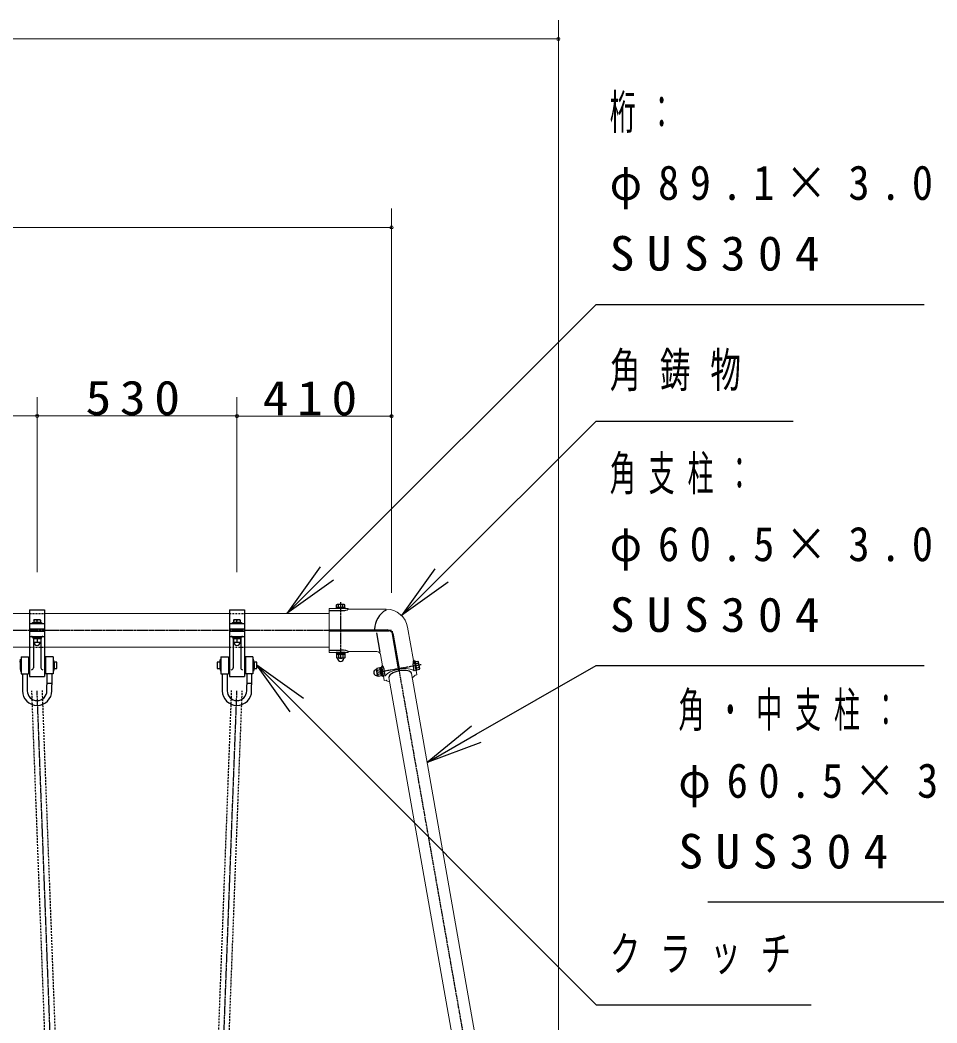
# Model space of a CAD drawing. Units: millimetres at full size. Extents: x -35408 to 0, y -49934 to 13350.
# Drawn here: x -13030 to -10598, y 4359 to 7019 of the extents above; entities that cross this region are included whole.
import ezdxf

# ---------------------------------------------------------------- set-up
doc = ezdxf.new("R2010")
doc.units = ezdxf.units.MM
doc.linetypes.add('USER2', pattern=[6, 3, -1, 1, -1])
doc.linetypes.add('USER4', pattern=[8, 5, -3])
doc.layers.add('線', color=2, linetype='Continuous', lineweight=25)
doc.layers.add('補助', color=2, linetype='Continuous', lineweight=25)
doc.styles.add('ＭＳ ゴシック', font='')
doc.styles.get('ＭＳ ゴシック').set_extended_font_data('MS Gothic')

# ---------------------------------------------------------------- blocks, each defined once
blk = doc.blocks.new('dimension_origin')
at = {"color": 0, "linetype": 'Continuous', "lineweight": -2}
blk.add_circle((0, 0), 1.25, dxfattribs=at)

msp = doc.modelspace()

# ---------------------------------------------------------------- linework, layer by layer
at = {"layer": '線'}
for p, q in [((-13005, 5454.55), (-12965, 5454.55)), ((-13005, 5454.55), (-13005, 5277.45)), ((-12965, 5454.55), (-12965, 5277.45)), ((-12475, 5454.55), (-12435, 5454.55)), ((-12475, 5454.55), (-12475, 5277.45)), ((-12435, 5454.55), (-12435, 5277.45)), ((-12168, 5460.8), (-12192, 5460.8)), ((-12192, 5460.8), (-12192, 5458.3)), ((-12168, 5458.3), (-12192, 5458.3)), ((-12190.97, 5467.663), (-12189, 5468.8)), ((-12190.97, 5460.8), (-12190.97, 5467.663)), ((-12169.03, 5460.8), (-12190.97, 5460.8)), ((-12171, 5468.8), (-12189, 5468.8)), ((-12185.485, 5460.8), (-12185.485, 5467.663)), ((-12174.515, 5460.8), (-12174.515, 5467.663)), ((-12169.03, 5467.663), (-12171, 5468.8)), ((-12169.03, 5460.8), (-12169.03, 5467.663)), ((-12168, 5458.3), (-12168, 5460.8)), ((-12994, 5427.55), (-12993.5, 5428.05)), ((-12994, 5427.55), (-12994, 5420.55)), ((-12976.5, 5428.05), (-12993.5, 5428.05)), ((-12985, 5420.55), (-12985, 5426.913)), ((-12976, 5427.55), (-12976.5, 5428.05)), ((-12976, 5427.55), (-12976, 5420.55)), ((-12464, 5427.55), (-12463.5, 5428.05)), ((-12464, 5427.55), (-12464, 5420.55)), ((-12446.5, 5428.05), (-12463.5, 5428.05)), ((-12455, 5420.55), (-12455, 5426.913)), ((-12446, 5427.55), (-12446.5, 5428.05)), ((-12446, 5427.55), (-12446, 5420.55)), ((-12210, 5452.509), (-12180, 5452.509)), ((-13005, 5418.05), (-12965, 5418.05)), ((-13005, 5404.05), (-12965, 5404.05)), ((-12997, 5420.55), (-12973, 5420.55)), ((-12997, 5418.05), (-12997, 5420.55)), ((-12997, 5418.05), (-12973, 5418.05)), ((-12976, 5420.55), (-12994, 5420.55)), ((-12991, 5404.05), (-12991, 5397.95)), ((-12979, 5404.05), (-12979, 5397.95)), ((-12973, 5420.55), (-12973, 5418.05)), ((-12475, 5418.05), (-12435, 5418.05)), ((-12475, 5404.05), (-12435, 5404.05)), ((-12467, 5420.55), (-12443, 5420.55)), ((-12467, 5418.05), (-12467, 5420.55)), ((-12467, 5418.05), (-12443, 5418.05)), ((-12446, 5420.55), (-12464, 5420.55)), ((-12461, 5404.05), (-12461, 5397.95)), ((-12449, 5404.05), (-12449, 5397.95)), ((-12443, 5420.55), (-12443, 5418.05)), ((-12210, 5401.05), (-12056.118, 5401.05)), ((-13005, 5397.95), (-12965, 5397.95)), ((-13005, 5383.95), (-12965, 5383.95)), ((-12997, 5383.95), (-12973, 5383.95)), ((-12997, 5381.45), (-12997, 5383.95)), ((-12997, 5381.45), (-12973, 5381.45)), ((-12995.75, 5381.45), (-12974.25, 5381.45)), ((-12995.75, 5381.45), (-12995.75, 5378.45)), ((-12995.75, 5378.45), (-12974.25, 5378.45)), ((-12995, 5378.95), (-12995, 5300.745)), ((-12994.5, 5378.45), (-12994.5, 5368.739)), ((-12994.5, 5378.45), (-12975.5, 5378.45)), ((-12985.167, 5378.45), (-12985.971, 5381.45)), ((-12985, 5378.45), (-12985, 5369.587)), ((-12984.029, 5378.45), (-12984.833, 5381.45)), ((-12975.5, 5378.45), (-12975.5, 5368.739)), ((-12975, 5378.95), (-12975, 5300.745)), ((-12974.25, 5381.45), (-12974.25, 5378.45)), ((-12973, 5383.95), (-12973, 5381.45)), ((-12475, 5397.95), (-12435, 5397.95)), ((-12475, 5383.95), (-12435, 5383.95)), ((-12467, 5383.95), (-12443, 5383.95)), ((-12467, 5381.45), (-12467, 5383.95)), ((-12467, 5381.45), (-12443, 5381.45)), ((-12465.75, 5381.45), (-12444.25, 5381.45)), ((-12465.75, 5381.45), (-12465.75, 5378.45)), ((-12465.75, 5378.45), (-12444.25, 5378.45)), ((-12465, 5378.95), (-12465, 5300.745)), ((-12464.5, 5378.45), (-12464.5, 5368.739)), ((-12464.5, 5378.45), (-12445.5, 5378.45)), ((-12455.167, 5378.45), (-12455.971, 5381.45)), ((-12455, 5378.45), (-12455, 5369.587)), ((-12454.029, 5378.45), (-12454.833, 5381.45)), ((-12445.5, 5378.45), (-12445.5, 5368.739)), ((-12445, 5378.95), (-12445, 5300.745)), ((-12444.25, 5381.45), (-12444.25, 5378.45)), ((-12443, 5383.95), (-12443, 5381.45)), ((-12210, 5398.95), (-12052.324, 5398.95)), ((-12075.329, 5342.331), (-12084.321, 5393.331)), ((-12025.212, 5292.775), (-12042.476, 5390.686)), ((-12023.242, 5293.122), (-12039.869, 5387.415)), ((-12994.5, 5368.739), (-12994, 5368.45)), ((-12994, 5368.45), (-12976, 5368.45)), ((-12993, 5367.95), (-12993, 5368.45)), ((-12977, 5367.95), (-12977, 5368.45)), ((-12975.5, 5368.739), (-12976, 5368.45)), ((-12464.5, 5368.739), (-12464, 5368.45)), ((-12464, 5368.45), (-12446, 5368.45)), ((-12463, 5367.95), (-12463, 5368.45)), ((-12447, 5367.95), (-12447, 5368.45)), ((-12445.5, 5368.739), (-12446, 5368.45)), ((-12210, 5347.491), (-12180, 5347.491)), ((-13030.258, 5315.931), (-13028.724, 5323.302)), ((-13028.724, 5323.302), (-13027.5, 5323.048)), ((-13027.5, 5329.95), (-13007.5, 5329.95)), ((-13027.5, 5329.95), (-13027.5, 5284.95)), ((-13027.5, 5323.048), (-13027.5, 5291.852)), ((-13007.5, 5329.95), (-13007.5, 5284.95)), ((-12942.5, 5329.95), (-12962.5, 5329.95)), ((-12962.5, 5329.95), (-12962.5, 5284.95)), ((-12942.5, 5329.95), (-12942.5, 5284.95)), ((-12941.276, 5323.302), (-12942.5, 5323.048)), ((-12942.5, 5323.048), (-12942.5, 5291.852)), ((-12939.742, 5315.931), (-12941.276, 5323.302)), ((-12500.258, 5315.931), (-12498.724, 5323.302)), ((-12498.724, 5323.302), (-12497.5, 5323.048)), ((-12497.5, 5329.95), (-12477.5, 5329.95)), ((-12497.5, 5329.95), (-12497.5, 5284.95)), ((-12497.5, 5323.048), (-12497.5, 5291.852)), ((-12477.5, 5329.95), (-12477.5, 5284.95)), ((-12412.5, 5329.95), (-12432.5, 5329.95)), ((-12432.5, 5329.95), (-12432.5, 5284.95)), ((-12412.5, 5329.95), (-12412.5, 5284.95)), ((-12411.276, 5323.302), (-12412.5, 5323.048)), ((-12412.5, 5323.048), (-12412.5, 5291.852)), ((-12409.742, 5315.931), (-12411.276, 5323.302)), ((-12168, 5341.7), (-12192, 5341.7)), ((-12192, 5341.7), (-12192, 5339.2)), ((-12168, 5339.2), (-12192, 5339.2)), ((-12169.03, 5336.2), (-12190.97, 5336.2)), ((-12190.97, 5336.2), (-12190.97, 5327.337)), ((-12190.97, 5327.337), (-12189, 5326.2)), ((-12169.25, 5339.2), (-12190.75, 5339.2)), ((-12190.75, 5339.2), (-12190.75, 5336.2)), ((-12169.25, 5336.2), (-12190.75, 5336.2)), ((-12171, 5326.2), (-12189, 5326.2)), ((-12188, 5325.7), (-12188, 5326.2)), ((-12185.485, 5336.2), (-12185.485, 5327.337)), ((-12180.167, 5336.2), (-12180.971, 5339.2)), ((-12179.029, 5336.2), (-12179.833, 5339.2)), ((-12174.515, 5336.2), (-12174.515, 5327.337)), ((-12172, 5325.7), (-12172, 5326.2)), ((-12169.03, 5327.337), (-12171, 5326.2)), ((-12169.25, 5339.2), (-12169.25, 5336.2)), ((-12169.03, 5336.2), (-12169.03, 5327.337)), ((-12168, 5339.2), (-12168, 5341.7)), ((-13030.258, 5315.931), (-13030.258, 5298.969)), ((-13030.258, 5298.969), (-13028.724, 5291.598)), ((-13005, 5315.95), (-13007.5, 5315.95)), ((-13007.5, 5298.95), (-13005, 5298.95)), ((-12962.5, 5315.95), (-12965.011, 5315.95)), ((-12965.011, 5298.95), (-12962.5, 5298.95)), ((-12939.742, 5298.969), (-12941.276, 5291.598)), ((-12932.5, 5315.95), (-12939.744, 5315.95)), ((-12939.744, 5298.95), (-12932.5, 5298.95)), ((-12939.742, 5315.931), (-12939.742, 5298.969)), ((-12932.5, 5298.95), (-12932.5, 5315.95)), ((-12500.259, 5315.95), (-12507.5, 5315.95)), ((-12507.5, 5315.95), (-12507.5, 5298.95)), ((-12507.5, 5298.95), (-12500.259, 5298.95)), ((-12500.258, 5315.931), (-12500.258, 5298.969)), ((-12500.258, 5298.969), (-12498.724, 5291.598)), ((-12475, 5315.95), (-12477.5, 5315.95)), ((-12477.5, 5298.95), (-12475, 5298.95)), ((-12432.5, 5315.95), (-12435.011, 5315.95)), ((-12435.011, 5298.95), (-12432.5, 5298.95)), ((-12409.742, 5298.969), (-12411.276, 5291.598)), ((-12402.5, 5315.95), (-12409.744, 5315.95)), ((-12409.744, 5298.95), (-12402.5, 5298.95)), ((-12409.742, 5315.931), (-12409.742, 5298.969)), ((-12402.5, 5298.95), (-12402.5, 5315.95)), ((-12085.425, 5295.934), (-12084.933, 5296.02)), ((-12084.329, 5299.142), (-12085.106, 5297.005)), ((-12081.981, 5279.279), (-12085.106, 5297.005)), ((-12075.6, 5300.681), (-12084.329, 5299.142)), ((-12074.648, 5295.28), (-12083.376, 5293.741)), ((-12071.791, 5279.075), (-12075.6, 5300.681)), ((-12072.608, 5300.986), (-12075.562, 5300.465)), ((-12071.829, 5279.292), (-12075.562, 5300.465)), ((-12070.363, 5302.651), (-12072.825, 5302.217)), ((-12068.657, 5278.582), (-12072.825, 5302.217)), ((-12068.874, 5279.813), (-12072.608, 5300.986)), ((-12066.195, 5279.016), (-12070.363, 5302.651)), ((-12061.555, 5279.398), (-12064.745, 5297.486)), ((-11984.515, 5292.982), (-11987.705, 5311.07)), ((-11981.73, 5318.28), (-11984.192, 5317.845)), ((-11980.025, 5294.21), (-11984.192, 5317.845)), ((-11977.563, 5294.644), (-11981.73, 5318.28)), ((-11981.551, 5317.265), (-11974.793, 5318.457)), ((-11977.742, 5295.659), (-11981.551, 5317.265)), ((-11980.599, 5311.863), (-11973.84, 5313.055)), ((-11980.025, 5294.21), (-11977.563, 5294.644)), ((-11978.694, 5301.06), (-11971.935, 5302.252)), ((-11977.742, 5295.659), (-11970.983, 5296.851)), ((-11974.793, 5318.457), (-11973.331, 5316.714)), ((-11970.205, 5298.988), (-11973.331, 5316.714)), ((-11970.983, 5296.851), (-11970.205, 5298.988)), ((-13028.724, 5291.598), (-13027.5, 5291.852)), ((-13027.5, 5284.95), (-13007.5, 5284.95)), ((-13024, 5284.95), (-13024, 5239.95)), ((-13011, 5284.95), (-13011, 5239.95)), ((-13005, 5277.45), (-12965, 5277.45)), ((-12942.5, 5284.95), (-12962.5, 5284.95)), ((-12959, 5284.95), (-12959, 5255.95)), ((-12946, 5284.95), (-12946, 5255.95)), ((-12941.276, 5291.598), (-12942.5, 5291.852)), ((-12498.724, 5291.598), (-12497.5, 5291.852)), ((-12497.5, 5284.95), (-12477.5, 5284.95)), ((-12494, 5284.95), (-12494, 5239.95)), ((-12481, 5284.95), (-12481, 5239.95)), ((-12475, 5277.45), (-12435, 5277.45)), ((-12412.5, 5284.95), (-12432.5, 5284.95)), ((-12429, 5284.95), (-12429, 5255.95)), ((-12416, 5284.95), (-12416, 5255.95)), ((-12411.276, 5291.598), (-12412.5, 5291.852)), ((-12082.647, 5280.177), (-12082.154, 5280.263)), ((-12080.519, 5277.536), (-12081.981, 5279.279)), ((-12072.743, 5284.477), (-12081.471, 5282.938)), ((-12071.791, 5279.075), (-12080.519, 5277.536)), ((-12073.725, 5290.043), (-12070.91, 5291.356)), ((-12073.527, 5288.922), (-12070.712, 5290.234)), ((-12068.874, 5279.813), (-12071.829, 5279.292)), ((-12068.657, 5278.582), (-12066.195, 5279.016)), ((-12959, 5259.95), (-12946, 5259.95)), ((-12959, 5239.95), (-12959, 5255.95)), ((-12946, 5239.95), (-12946, 5255.95)), ((-12429, 5259.95), (-12416, 5259.95)), ((-12429, 5239.95), (-12429, 5255.95)), ((-12416, 5239.95), (-12416, 5255.95))]:
    msp.add_line(p, q, dxfattribs=at)
at = {"layer": '線', "color": 7, "lineweight": 13}
for p, q in [((-12210, 5401.05), (-12210, 5458.3)), ((-12160, 5458.3), (-12210, 5458.3)), ((-12160, 5456.05), (-12160, 5458.3)), ((-12160, 5456.05), (-12059.05, 5456.05)), ((-13005, 5444.55), (-13565, 5444.55)), ((-12475, 5444.55), (-12965, 5444.55)), ((-12210, 5444.55), (-12435, 5444.55)), ((-11986.683, 5320.453), (-12002.178, 5408.328)), ((-12210, 5341.7), (-12210, 5398.95)), ((-13005, 5355.45), (-13565, 5355.45)), ((-12475, 5355.45), (-12965, 5355.45)), ((-12210, 5355.45), (-12435, 5355.45)), ((-12210, 5341.7), (-12160, 5341.7)), ((-12160, 5341.7), (-12160, 5343.95)), ((-12160, 5343.95), (-12084.005, 5343.95)), ((-12068.914, 5305.953), (-12074.157, 5335.686)), ((-11984.713, 5320.8), (-11986.683, 5320.453)), ((-11979.95, 5293.787), (-11984.713, 5320.8)), ((-12068.914, 5305.953), (-12070.884, 5305.606)), ((-12066.121, 5278.593), (-12070.884, 5305.606)), ((-11979.95, 5293.787), (-11984.515, 5292.982)), ((-11977.888, 5282.093), (-11979.95, 5293.787)), ((-12061.555, 5279.398), (-12066.121, 5278.593)), ((-12064.059, 5266.899), (-12066.121, 5278.593)), ((-12059.493, 5267.704), (-12064.059, 5266.899)), ((-11563.822, 2507.656), (-12051.795, 5275.09)), ((-11504.241, 2518.162), (-11992.214, 5285.596)), ((-11977.888, 5282.093), (-11982.453, 5281.288))]:
    msp.add_line(p, q, dxfattribs=at)
at = {"layer": '線', "color": 20, "linetype": 'USER2'}
for p, q in [((-12180, 5475), (-12180, 5325)), ((-12045, 5400), (-14780, 5400)), ((-11534.031, 2512.909), (-12042.784, 5398.191)), ((-11966.105, 5308.849), (-12084.282, 5288.012)), ((-12914.245, 3370.048), (-12985, 5239.95)), ((-12525.755, 3370.048), (-12455, 5239.95))]:
    msp.add_line(p, q, dxfattribs=at)
at = {"layer": '線', "color": 4, "linetype": 'USER4'}
for p, q in [((-13005, 5444.55), (-12965, 5444.55)), ((-12475, 5444.55), (-12435, 5444.55)), ((-13005, 5355.45), (-12965, 5355.45)), ((-12475, 5355.45), (-12435, 5355.45)), ((-12901.01, 3390.529), (-12971.01, 5240.479)), ((-12538.99, 3390.529), (-12468.99, 5240.479)), ((-12928.99, 3389.471), (-12998.99, 5239.421)), ((-12511.01, 3389.471), (-12441.01, 5239.421))]:
    msp.add_line(p, q, dxfattribs=at)
at = {"layer": '線'}
for centre, radius, start, end in [((-12188.227, 5462.913), 5.485, 60.00001, 119.99999), ((-12180, 5455.004), 13.796, 66.57346, 113.42654), ((-12171.773, 5462.913), 5.485, 60.00001, 119.99999), ((-12031.968, 5403.075), 57.75, 118.03284, 180.02513), ((-12989.5, 5415.441), 12.323, 68.58229, 111.41755), ((-12980.5, 5415.441), 12.323, 68.58243, 111.41757), ((-12459.5, 5415.441), 12.323, 68.58229, 111.41755), ((-12450.5, 5415.441), 12.323, 68.58243, 111.41757), ((-12056.118, 5384.55), 16.5, 10, 90), ((-13000, 5378.95), 5, 0, 90), ((-12970, 5378.95), 5, 90, 180), ((-12470, 5378.95), 5, 0, 90), ((-12440, 5378.95), 5, 90, 180), ((-12052.324, 5388.95), 10, 10, 90), ((-12989.75, 5382.458), 13.72, 249.74445, 290.25555), ((-12985, 5367.95), 8, 180, 0), ((-12980.25, 5382.458), 13.72, 249.74445, 290.25555), ((-12459.75, 5382.458), 13.72, 249.74445, 290.25555), ((-12455, 5367.95), 8, 180, 0), ((-12450.25, 5382.458), 13.72, 249.74445, 290.25555), ((-12188.227, 5332.087), 5.485, 240.00001, 299.99999), ((-12180, 5325.7), 8, 180, 0), ((-12180, 5339.996), 13.796, 246.57346, 293.42654), ((-12171.773, 5332.087), 5.485, 240.00001, 299.99999), ((-11969.895, 5313.877), 18.029, 158.61013, 188.95712), ((-13000, 5300.745), 5, 270, 0), ((-12970, 5300.745), 5, 180, 270), ((-12470, 5300.745), 5, 270, 0), ((-12440, 5300.745), 5, 180, 270), ((-12084.036, 5288.055), 8, 100, 280), ((-12079.175, 5297.266), 5.485, 160.00001, 219.99999), ((-12069.957, 5290.538), 13.796, 166.57346, 213.42654), ((-12082.44, 5294.032), 18.029, 11.04288, 41.38987), ((-11978.994, 5314.931), 5.485, 340.00001, 39.99999), ((-11985.354, 5305.455), 13.796, 346.57346, 33.42654), ((-11976.137, 5298.726), 5.485, 340.00001, 39.99999), ((-12076.317, 5281.062), 5.485, 160.00001, 219.99999), ((-12985, 5239.95), 39, 180, 0), ((-12985, 5239.95), 26, 180, 0), ((-12455, 5239.95), 39, 180, 0), ((-12455, 5239.95), 26, 180, 0)]:
    msp.add_arc(centre, radius, start, end, dxfattribs=at)
at = {"layer": '線', "color": 7, "lineweight": 13}
for centre, radius in [((-12059.05, 5398.3), 57.75), ((-12084.005, 5333.95), 10)]:
    msp.add_arc(centre, radius, 10, 90, dxfattribs=at)
at = {"layer": '線'}
for centre, major_axis, ratio, start_param, end_param in [((-12180, 5456.05), (20, 0), 0.177056, 4.71238898, 6.28318531), ((-12180, 5343.95), (20, 0), 0.177056, 6.28318531, 7.85398163), ((-12024.22, 5279.952), (32.006, 5.644), 0.39582, 0, 1.47062891), ((-12019.789, 5280.734), (32.006, 5.644), 0.39582, 1.67096375, 3.14159265)]:
    msp.add_ellipse(centre, major_axis=major_axis, ratio=ratio, start_param=start_param, end_param=end_param, dxfattribs=at)
at = {"layer": '線', "color": 7, "lineweight": 13}
for centre, start_param, end_param in [((-12019.789, 5280.734), 1.64472729, 2.79370891), ((-12024.22, 5279.952), 0.34788375, 1.49686536), ((-12019.789, 5280.734), 3.48947704, 3.88134376), ((-12024.22, 5279.952), 5.5434342, 5.93530092)]:
    msp.add_ellipse(centre, major_axis=(43.332, 7.641), ratio=0.39582, start_param=start_param, end_param=end_param, dxfattribs=at)
at = {"layer": '補助', "lineweight": 13}
for p, q in [((-11602.286, 3000), (-11602.286, 7018.8)), ((-17957.714, 6968.8), (-11602.286, 6968.8)), ((-12045, 5500), (-12045, 6518.8)), ((-14780, 6468.8), (-12045, 6468.8)), ((-12985, 5554.55), (-12985, 6018.8)), ((-12985, 5554.55), (-12985, 6018.8)), ((-12455, 5554.55), (-12455, 6018.8)), ((-12455, 5554.55), (-12455, 6018.14)), ((-12045, 5500), (-12045, 6018.14)), ((-13585, 5968.8), (-12985, 5968.8)), ((-12985, 5968.8), (-12455, 5968.8)), ((-12455, 5968.14), (-12045, 5968.14))]:
    msp.add_line(p, q, dxfattribs=at)
at = {"layer": '補助'}
for p, q in [((-12216.434, 5550.616), (-11502.286, 6264.764)), ((-11502.286, 6264.764), (-11452.286, 6264.764)), ((-11452.286, 6264.764), (-10632.513, 6264.764)), ((-11912.149, 5545.201), (-11502.286, 5955.065)), ((-11502.286, 5955.065), (-11452.286, 5955.065)), ((-11452.286, 5955.065), (-10979.388, 5955.065)), ((-12234.112, 5568.294), (-12322.5, 5444.55)), ((-11929.827, 5562.879), (-12018.215, 5439.135)), ((-12322.5, 5444.55), (-12216.434, 5550.616)), ((-12198.756, 5532.938), (-12322.5, 5444.55)), ((-12018.215, 5439.135), (-11912.149, 5545.201)), ((-11894.471, 5527.524), (-12018.215, 5439.135)), ((-12314.112, 5183.706), (-12402.5, 5307.45)), ((-12278.756, 5219.062), (-12402.5, 5307.45)), ((-12402.5, 5307.45), (-12296.434, 5201.384)), ((-11820.462, 5124.33), (-11502.286, 5306.489)), ((-11502.286, 5306.489), (-11452.286, 5306.489)), ((-11452.286, 5306.489), (-10632.513, 5306.489)), ((-12296.434, 5201.384), (-11502.286, 4407.236)), ((-11832.883, 5146.026), (-11950.637, 5049.803)), ((-11950.637, 5049.803), (-11820.462, 5124.33)), ((-11808.04, 5102.634), (-11950.637, 5049.803)), ((-10385.837, 4678.941), (-11205.61, 4678.941)), ((-11502.286, 4407.236), (-11452.286, 4407.236)), ((-11452.286, 4407.236), (-10932.068, 4407.236))]:
    msp.add_line(p, q, dxfattribs=at)

# ---------------------------------------------------------------- block references
at = {"layer": '補助', "lineweight": 13, "xscale": 3.33, "yscale": 3.33, "rotation": 180}
for p in [(-11602.286, 6968.8), (-12045, 6468.8), (-12985, 5968.8), (-12455, 5968.8), (-12045, 5968.14)]:
    msp.add_blockref('dimension_origin', p, dxfattribs=at)
at = {"layer": '補助', "lineweight": 13, "xscale": 3.33, "yscale": 3.33}
for p in [(-12985, 5968.8), (-12455, 5968.14)]:
    msp.add_blockref('dimension_origin', p, dxfattribs=at)

# ---------------------------------------------------------------- texts
at = {"layer": '補助', "char_height": 91.64, "style": 'ＭＳ ゴシック'}
for s, insert, attachment_point in [('\\T1.5;\\W0.55;桁：', (-11466.036, 6821.014), 1), ('\\T1.5;\\W0.9;φ89.1×3.0', (-11466.036, 6633.514), 1), ('\\T1.5;\\W1.05;SUS304', (-11466.036, 6446.014), 1), ('\\T1.64;\\W0.65;角鋳物', (-11466.036, 6136.315), 1), ('\\T1.33;\\W1.1;530', (-12720, 5969.8), 8), ('\\T1.33;\\W1.1;410', (-12250, 5969.14), 8), ('\\T1.5;\\W0.55;角支柱：', (-11466.036, 5862.739), 1), ('\\T1.5;\\W0.9;φ60.5×3.0', (-11466.036, 5675.239), 1), ('\\T1.5;\\W1.05;SUS304', (-11466.036, 5487.739), 1), ('\\T1.5;\\W0.55;角・中支柱：', (-11283.873, 5235.191), 1), ('\\T1.5;\\W0.9;φ60.5×3.0', (-11283.873, 5047.691), 1), ('\\T1.5;\\W1.05;SUS304', (-11283.873, 4860.191), 1), ('\\T1.64;\\W0.65;クラッチ', (-11466.036, 4588.486), 1)]:
    msp.add_mtext(s, dxfattribs=dict(at, insert=insert, attachment_point=attachment_point))

doc.saveas('drawing.dxf')
